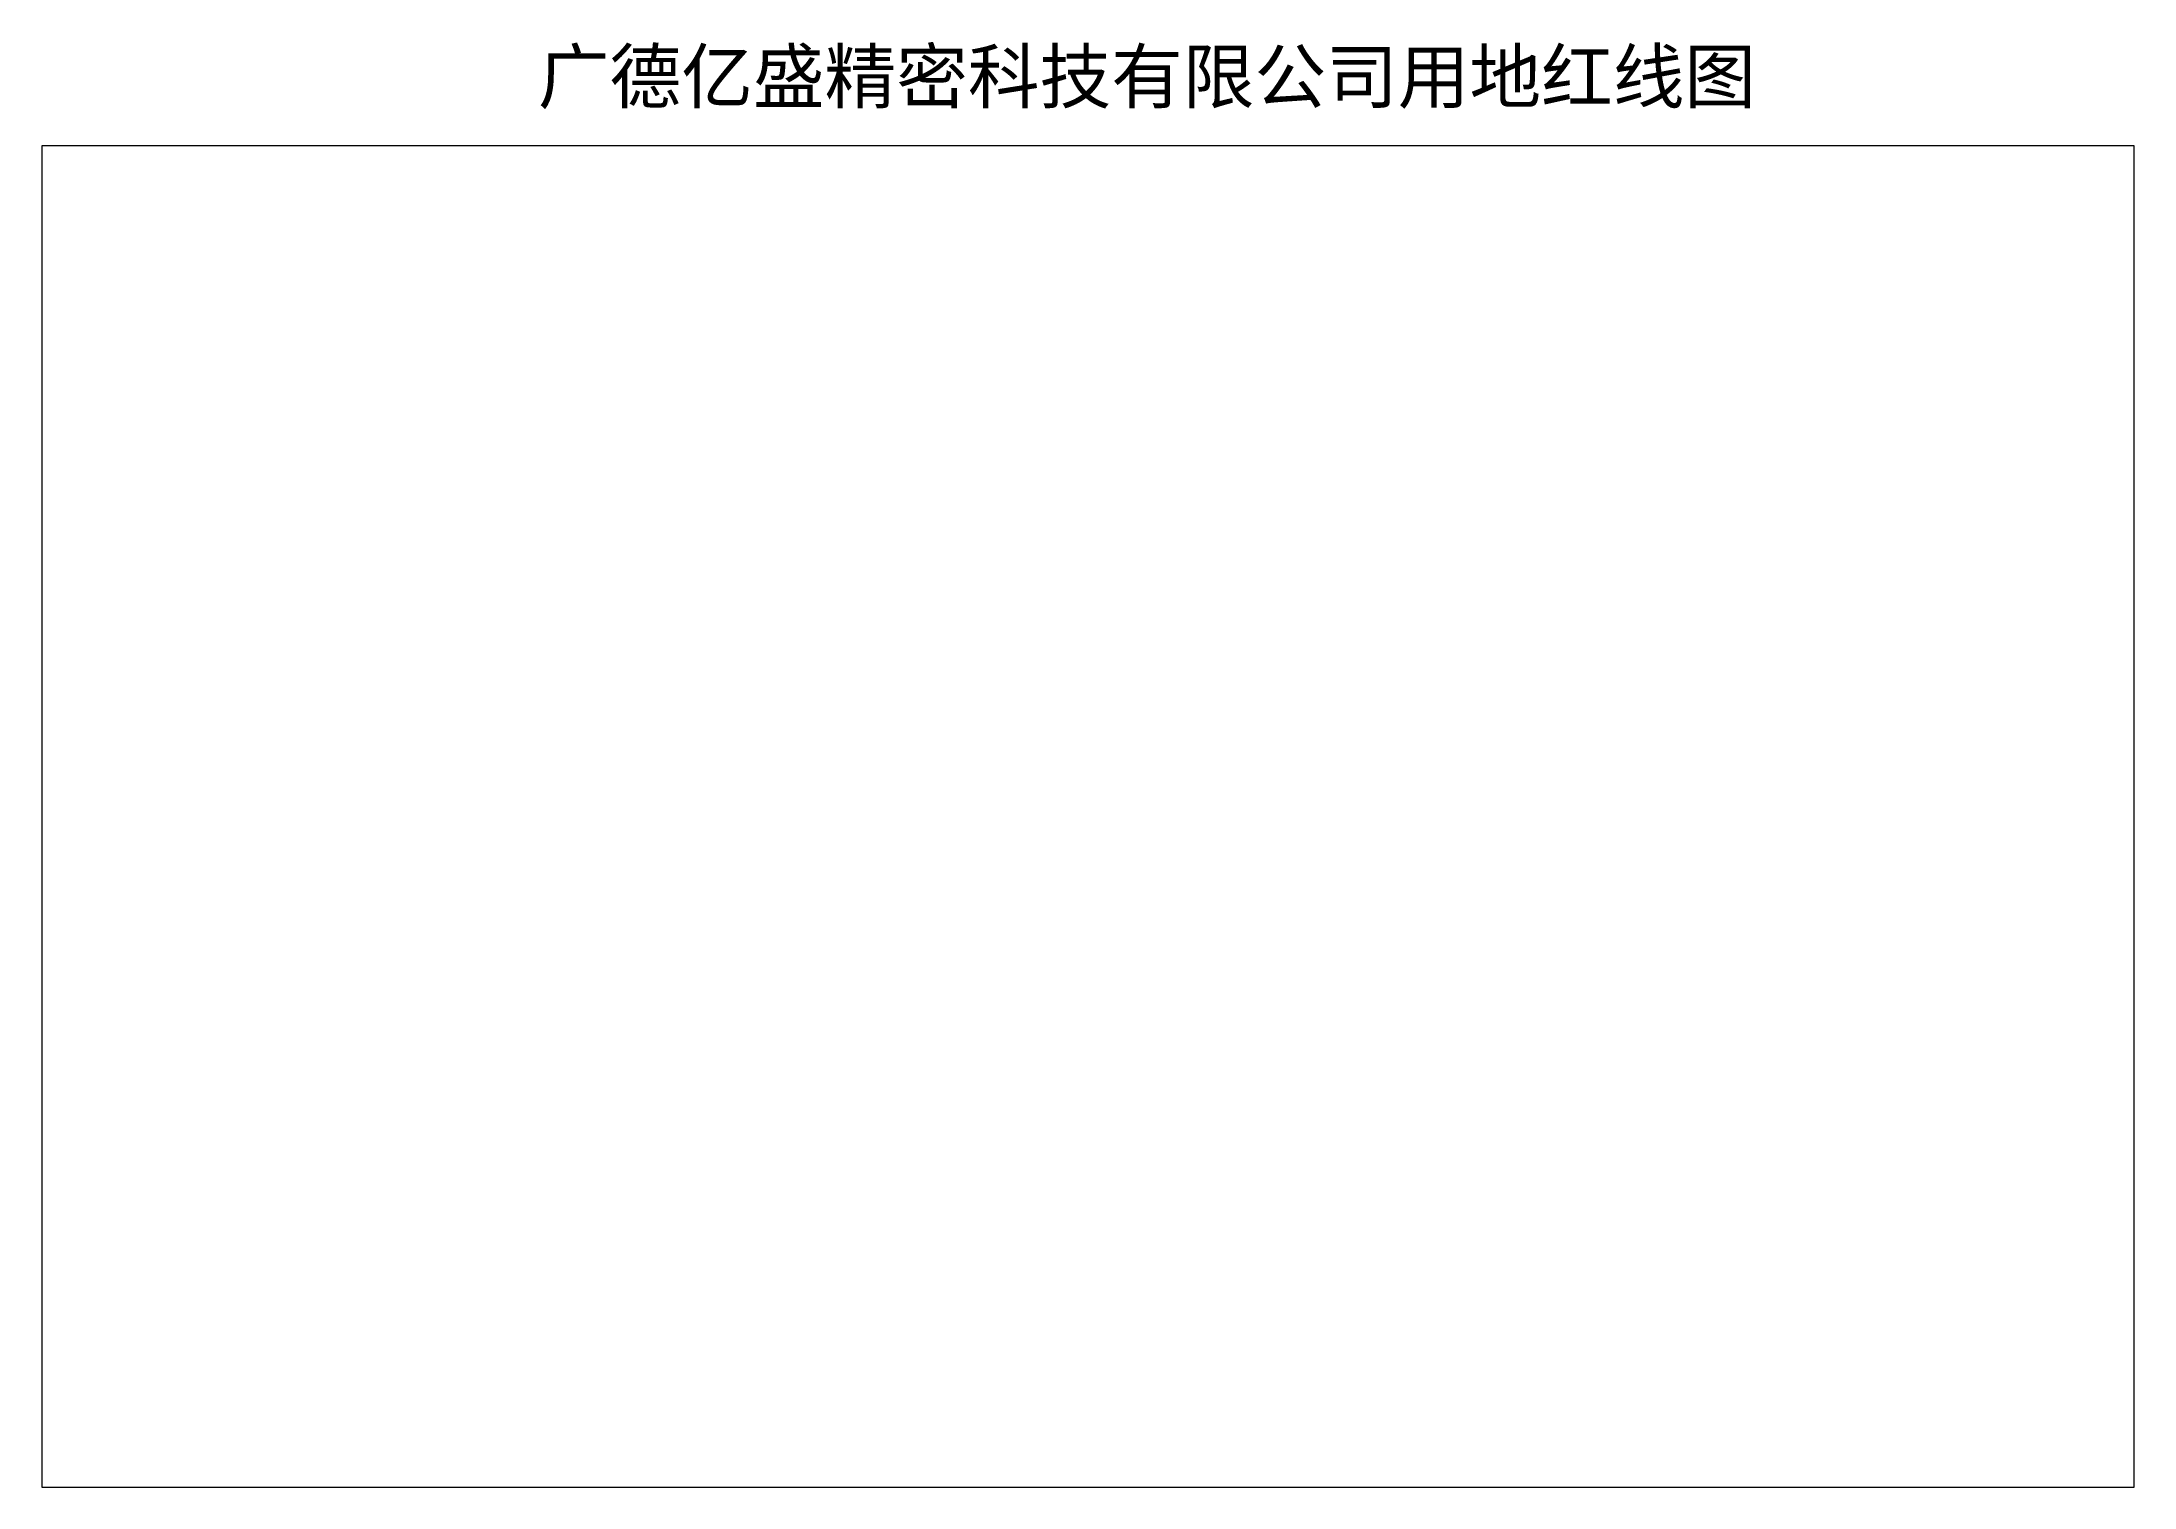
# Paper-space layout 'Layout1' of a CAD drawing. Header units: millimetres. Extents: x 3 to 282, y 6 to 198.
import ezdxf

# ---------------------------------------------------------------- set-up
doc = ezdxf.new("R2010")
doc.units = ezdxf.units.MM
doc.header["$LTSCALE"] = 1000
doc.styles.add('symap', font='symap.shx')

psp = doc.layouts.get("Layout1")

# ---------------------------------------------------------------- texts
at = {"insert": (69.11, 197.06), "char_height": 7, "width": 208.7166, "attachment_point": 1, "style": 'symap'}
psp.add_mtext('{\\fSimHei|b0|i0|c134|p49;广德亿盛精密科技有限公司用地红线图}', dxfattribs=at)

# ---------------------------------------------------------------- viewports
at = {"layer": '0'}
psp.add_viewport(center=(142.4, 94.91), size=(278.79, 178.8106), view_center_point=(51640.66, 21125.686), view_height=268.2427, dxfattribs=at)

doc.saveas('drawing.dxf')
